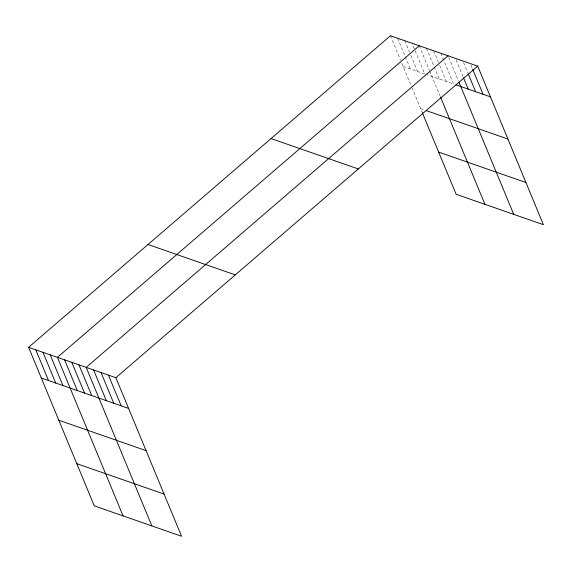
<?xml version="1.0" encoding="UTF-8"?>
<svg xmlns="http://www.w3.org/2000/svg" width="572" height="572" viewBox="0 0 572 572"><rect width="100%" height="100%" fill="white"/><g stroke="black" fill="none" stroke-linecap="round" stroke-linejoin="round"><path stroke-width="0.43" stroke-dasharray="2.86 2.15" d="M403.174 66.452L424.774 73.974L412.054 43.265M425.575 74.253L453.575 84.005L440.855 53.296M420.649 108.637L424.653 110.031M470.978 65.165L472.322 68.404M463.563 62.584L467.91 73.087M456.141 60.003L463.17 76.97M448.727 57.422L458.429 80.852M433.655 50.786L438.345 62.105M439.682 65.337L446.374 81.496M426.455 48.284L439.174 78.993M419.255 45.774L429.3 70.02M429.636 70.828L440.376 96.768M404.854 40.762L409.545 52.073M410.882 55.305L417.574 71.471M397.654 38.252L410.374 68.962M390.454 35.743L400.5 59.989M401.837 63.22L411.239 85.922M411.911 87.545L422.286 112.591"/><path stroke-width="0.86" d="M28.6 347.318L115.873 377.713L181.546 536.257L94.273 505.862L28.6 347.318L390.454 35.743L477.727 66.138L543.4 224.682L456.127 194.287L422.286 112.591M419.255 45.774L57.4 357.35L123.073 515.894M448.055 55.799L86.2 367.374L151.873 525.925M115.873 377.713L477.727 66.138M455.977 84.842L490.447 96.847M426.247 110.589L507.922 139.032M438.652 152.102L525.925 182.497M271.042 138.567L358.315 168.954M148.012 244.501L235.285 274.889M41.32 378.028L128.593 408.422M58.794 420.213L146.067 450.607M76.798 463.677L164.071 494.072M472.651 69.212L483.033 94.258M468.246 73.902L475.611 91.677M463.506 77.778L468.196 89.096M459.101 82.468L513.727 214.35M440.712 97.576L484.927 204.318M108.451 375.125L121.178 405.834M101.037 372.544L113.756 403.253M93.615 369.962L106.335 400.672M79 364.872L91.72 395.581M71.8 362.362L84.52 393.071M64.6 359.852L77.32 390.569M50.2 354.84L62.92 385.549M43 352.331L55.72 383.047M35.8 349.828L48.52 380.537"/></g></svg>
